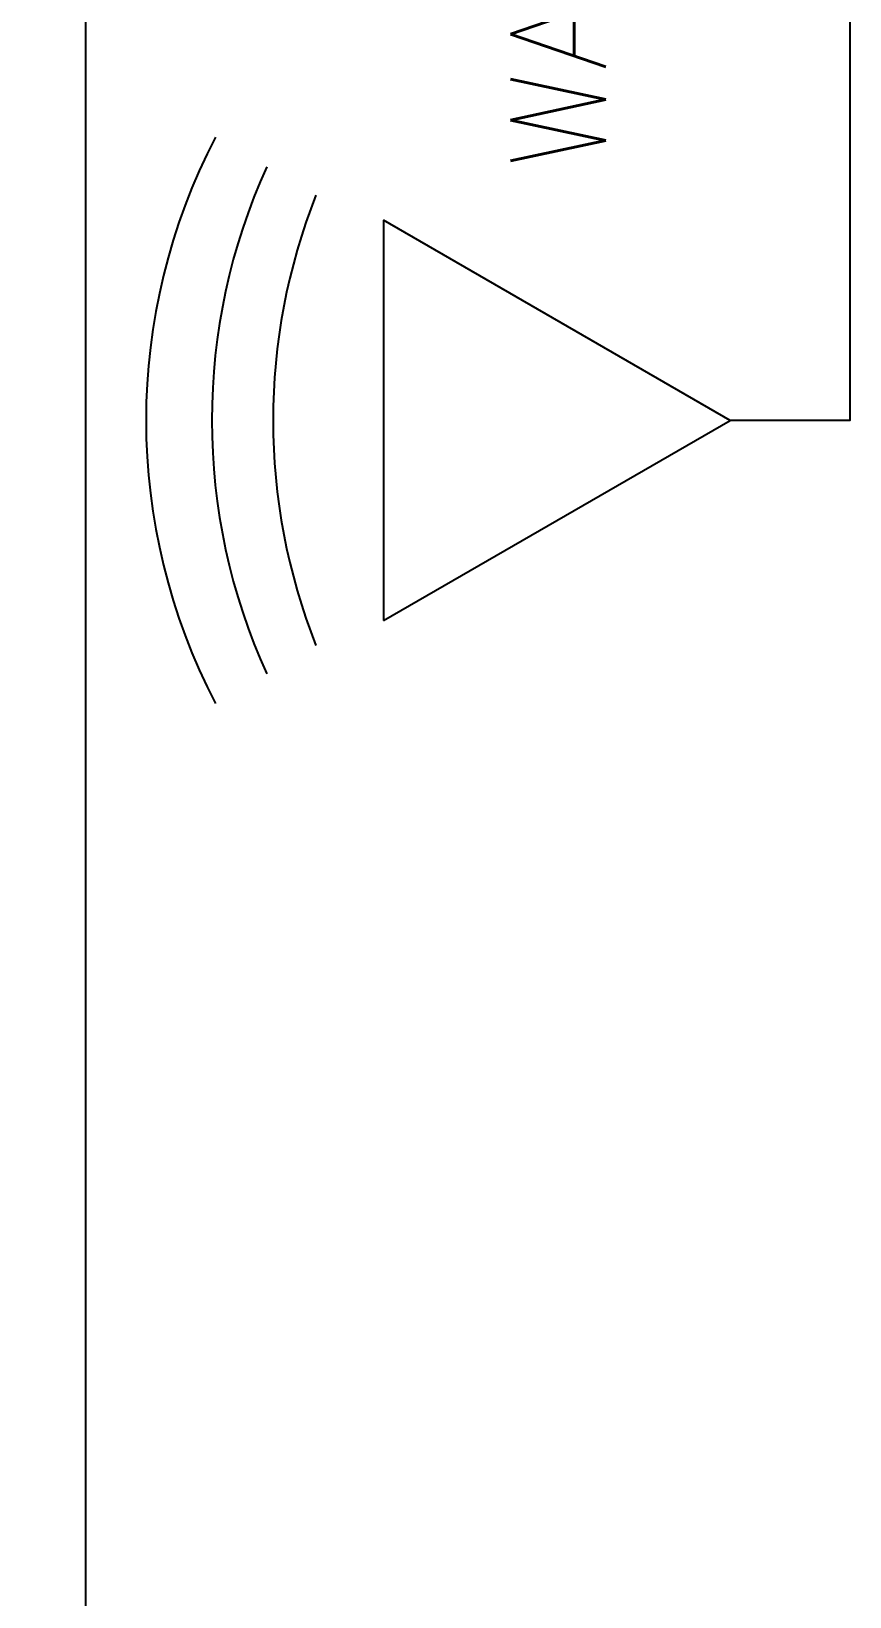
# Model space of a CAD drawing. Header units: inches. Extents: x -460 to 10305, y -938 to 5356.
# Drawn here: x 8276.6 to 8319.5, y 4568.1 to 4650.2 of the extents above; entities that cross this region are included whole.
import ezdxf
from ezdxf.enums import TextEntityAlignment as Align

# ---------------------------------------------------------------- set-up
doc = ezdxf.new("R2010")
doc.units = ezdxf.units.IN
doc.header["$MEASUREMENT"] = 0
for name, color, linetype in [('01-0263-07-DWG-BFP-ARCH$0$SP-WALL', 7, 'Continuous'), ('T-Comm-E-Wireless', 1, 'Continuous'), ('T-Comm-Path', 40, 'Continuous')]:
    doc.layers.add(name, color=color, linetype=linetype)
doc.styles.add('3-32', font='SIMPLEX.shx', dxfattribs={"height": 9})

# ---------------------------------------------------------------- blocks, each defined once
blk = doc.blocks.new('01-0263-07-DWG-BFP-ARCH', base_point=(1295.153, 1353.423))
at = {"layer": '01-0263-07-DWG-BFP-ARCH$0$SP-WALL'}
blk.add_line((1763.158, 1831.427), (1763.158, 2093.427), dxfattribs=at)
blk = doc.blocks.new('WIRELESS')
for p, q in [((10.5, 18.187), (-10.5, 18.187)), ((-10.5, 18.187), (0, 0)), ((0, 0), (10.5, 18.187))]:
    blk.add_line(p, q)
for centre, start, end in [((0, -1.437), 62.42971, 117.57029), ((0, -4.889), 65.52052, 114.47948), ((0, -8.101), 68.40947, 111.59053)]:
    blk.add_arc(centre, 32.083, start, end)
at = {"style": '3-32', "flags": 1}
for tag, p in [('RM_NUMBER', (50.855, 153.681)), ('UTP_CATEGORY', (50.855, 140.306)), ('QUANTITY_UTP', (50.855, 127.181)), ('WIRELESS_OUTLET_LOCATION', (50.855, 114.163)), ('TELECOMM_ROOM', (50.855, 100.306)), ('QTY_COAX', (50.326, 74.204)), ('POS_2', (166.1, 63.297)), ('POS_3', (166.1, 55.297)), ('POS_4', (166.1, 46.797)), ('POS_5', (166.1, 38.672)), ('POS_6', (166.1, 30.047))]:
    blk.add_attdef(tag, p, '', height=5, dxfattribs=at)
at = {"flags": 1}
for tag, p in [('SERIAL_NUMBER', (51.843, 50.246)), ('MAC_ADDRESS', (51.843, 26.246)), ('ELEVATION', (51.843, 2.246)), ('WO_NUMBER', (53.965, -25.57))]:
    blk.add_attdef(tag, text='', height=5, dxfattribs=at).set_placement(p, align=Align.BOTTOM_LEFT)
at = {"style": '3-32'}
blk.add_attdef('POS_1', (13.172, 6.522), '', height=5, dxfattribs=at)

msp = doc.modelspace()

# ---------------------------------------------------------------- block references
msp.add_blockref('01-0263-07-DWG-BFP-ARCH', (7811.402, 4020.151))

# ---------------------------------------------------------------- next in the draw order: linework, layer by layer
at = {"layer": 'T-Comm-Path'}
msp.add_lwpolyline([(8057.235, 4744.155), (8057.235, 4757.52), (8319.494, 4757.52), (8319.494, 4629.757), (8313.22, 4629.757)], dxfattribs=at)

# ---------------------------------------------------------------- next in the draw order: block references
at = {"layer": 'T-Comm-E-Wireless', "rotation": 90}
msp.add_blockref('WIRELESS', (8313.22, 4629.757), dxfattribs=at).add_auto_attribs({'POS_1': 'WAP.C7A.3'})

doc.saveas('drawing.dxf')
